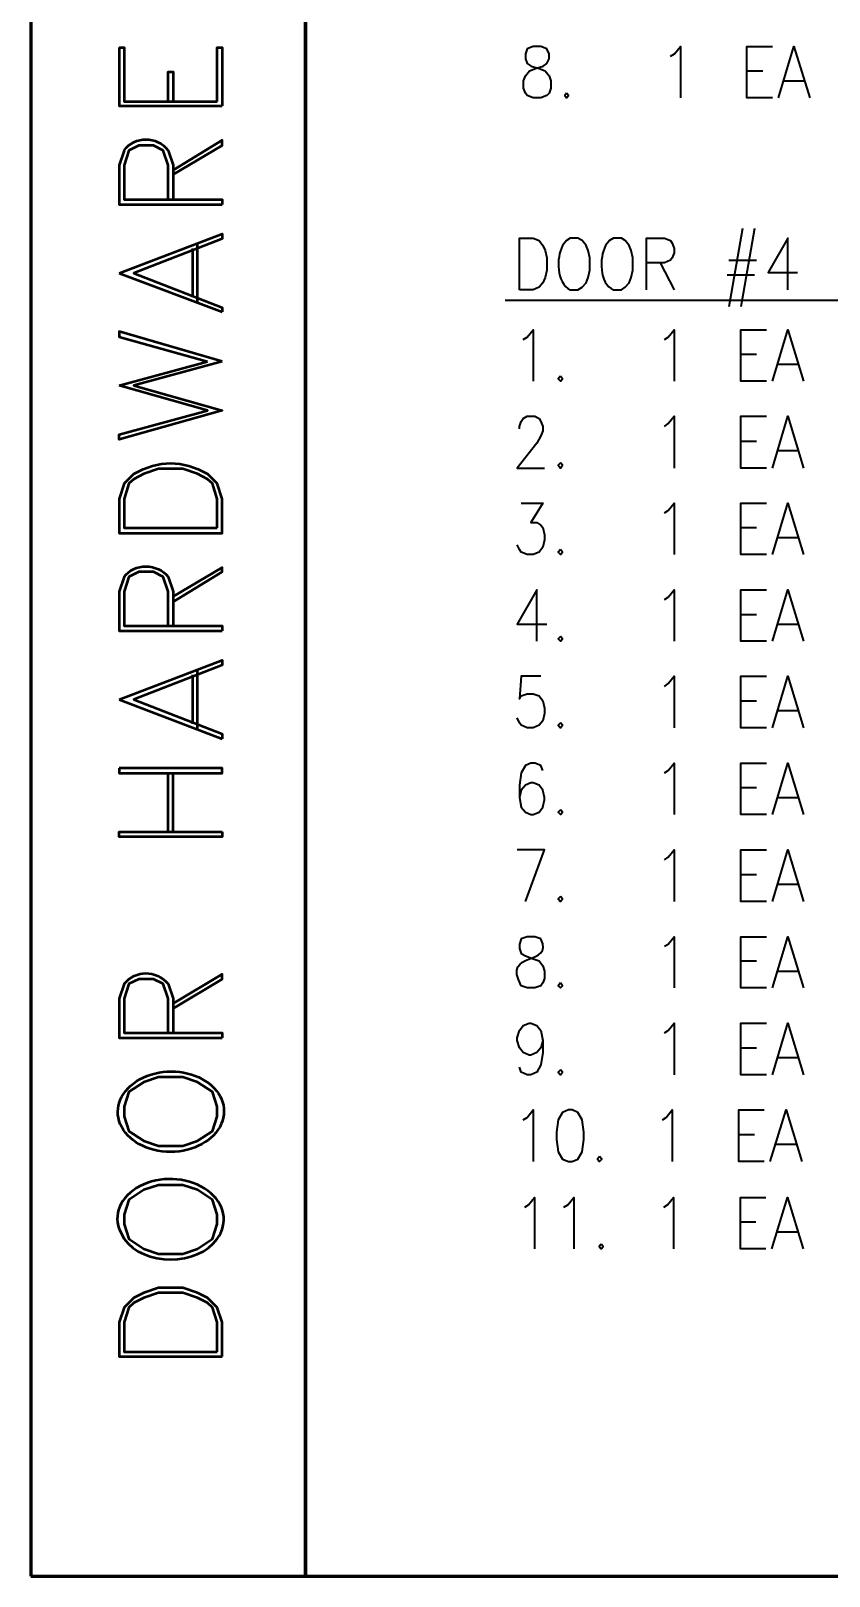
# Model space of a CAD drawing. Header units: inches. Extents: x 5 to 516, y -193 to 129.
# Drawn here: x 155.79 to 161.6, y -122.96 to -111.71 of the extents above; entities that cross this region are included whole.
import ezdxf

# ---------------------------------------------------------------- set-up
doc = ezdxf.new("R2010")
doc.units = ezdxf.units.IN
doc.header["$MEASUREMENT"] = 0
doc.layers.add('PDF3_Geometry', color=7, linetype='Continuous')

msp = doc.modelspace()

# ---------------------------------------------------------------- linework, layer by layer
at = {"layer": 'PDF3_Geometry', "lineweight": 60}
for points in [[(290.7799874, -122.9609644), (290.7799874, -32.9700706), (155.7886422, -32.9700706), (155.7886422, -122.9609644)], [(155.7886388, -122.9609678), (290.779984, -122.9609678)]]:
    msp.add_lwpolyline(points, dxfattribs=at)
at = {"layer": 'PDF3_Geometry', "lineweight": 70}
msp.add_lwpolyline([(157.7885106, -77.8671928), (157.7885106, -122.9609678)], dxfattribs=at)
at = {"layer": 'PDF3_Geometry', "lineweight": 50}
for points in [[(156.4319303, -111.8283486), (156.4685947, -111.8283486), (156.4685947, -112.2216568), (157.1452179, -112.2216568)], [(156.4319352, -111.8283481), (156.4319352, -112.2549874), (157.1818871, -112.2549874)], [(157.1452277, -112.2216568), (157.1452277, -111.8283486), (157.181892, -111.8283486), (157.181892, -112.2549879)], [(156.7885747, -112.2216568), (156.7885747, -112.005004), (156.825239, -112.005004), (156.825239, -112.2216568)], [(156.8252477, -112.7549554), (157.1818915, -112.5416357), (157.1818915, -112.5049714), (156.8252477, -112.7216242)], [(156.4685995, -112.5783006), (156.4319352, -112.6849604), (156.4319352, -112.9716087), (157.1818871, -112.9716087)], [(156.7885741, -112.9349441), (156.7885741, -112.6849602), (156.7519098, -112.5783003), (156.6819143, -112.541636), (156.5752545, -112.541636), (156.5019259, -112.5783003), (156.4685947, -112.6849602), (156.4685947, -112.9349441), (157.1818823, -112.9349441), (157.1818823, -112.9716085)], [(156.788579, -112.5783006), (156.8252433, -112.6849604), (156.8252433, -112.9349444)], [(156.4319309, -113.4715766), (157.1818828, -113.1849283), (157.1818828, -113.2215926), (156.5385907, -113.4715766), (157.1818828, -113.7215606), (157.1818828, -113.7548918)], [(156.9685626, -113.6482315), (156.9685626, -113.2915877)], [(157.0018992, -113.6848961), (157.0018992, -113.2549236)], [(156.4319352, -113.4715766), (157.1818871, -113.7548918)], [(157.1818871, -114.1148683), (156.4319352, -113.8982155), (156.4319352, -113.9348798), (157.0752273, -114.1148683)], [(156.4319352, -114.2915237), (157.0752273, -114.1148684)], [(157.1818871, -114.1148687), (156.5385951, -114.291524), (157.1818871, -114.4715125), (156.4319352, -114.6848322), (156.4319352, -114.6481678), (157.0752273, -114.4715125), (156.4319352, -114.291524)], [(156.5385951, -114.9348162), (156.4685995, -115.0048117), (156.4319352, -115.1148047), (156.4319352, -115.3647887), (157.1818871, -115.3647887), (157.1818871, -115.1148047), (157.1452228, -115.0048117), (157.0752273, -114.9348162)], [(156.7885741, -116.0414115), (156.7885741, -115.7914276), (156.7519098, -115.6847677), (156.6819143, -115.6481034), (156.5752545, -115.6481034), (156.5019259, -115.6847677), (156.4685947, -115.7914276), (156.4685947, -116.0414115), (157.1818823, -116.0414115), (157.1818823, -116.0780759)], [(156.8252477, -115.8647566), (157.1818915, -115.6481038), (157.1818915, -115.6147726), (156.8252477, -115.8280923)], [(156.4685995, -115.6847679), (156.4319352, -115.7914278), (156.4319352, -116.0780761), (157.1818871, -116.0780761)], [(156.788579, -115.6847679), (156.8252433, -115.7914278), (156.8252433, -116.0414118)], [(156.4319309, -116.578044), (157.1818828, -116.2913957), (157.1818828, -116.32806), (156.5385907, -116.578044), (157.1818828, -116.828028), (157.1818828, -116.8646923)], [(156.9685626, -116.7546989), (156.9685626, -116.3980551)], [(157.0018992, -116.7913635), (157.0018992, -116.3647242)], [(156.4319352, -116.578044), (157.1818871, -116.8646923)], [(156.7885747, -117.5413154), (156.7885747, -117.1146761)], [(156.8252477, -117.5413154), (156.8252477, -117.1146761)], [(156.8252477, -118.8278998), (157.1818915, -118.6145801), (157.1818915, -118.5779158), (156.8252477, -118.7912354)], [(156.4685995, -118.6479111), (156.4319352, -118.7545709), (156.4319352, -119.0412192), (157.1818871, -119.0412192)], [(156.7885741, -119.0045547), (156.7885741, -118.7545707), (156.7519098, -118.6479109), (156.6819143, -118.6145797), (156.5752545, -118.6145797), (156.5019259, -118.6479109), (156.4685947, -118.7545707), (156.4685947, -119.0045547), (157.1818823, -119.0045547), (157.1818823, -119.041219)], [(156.788579, -118.6479111), (156.8252433, -118.7545709), (156.8252433, -119.0045549)], [(156.4319352, -120.4344633), (156.4685995, -120.5044588)]]:
    msp.add_lwpolyline(points, dxfattribs=at)
at = {"layer": 'PDF3_Geometry', "lineweight": 35}
for points in [[(159.4484112, -111.8216817), (159.4050807, -111.8383473), (159.3917482, -111.8750116), (159.3917482, -111.9116759), (159.4050807, -111.9450071), (159.4350787, -111.9650059), (159.4917418, -111.9816715), (159.5350723, -111.9983371), (159.5650704, -112.0350014), (159.5784029, -112.0716657), (159.5784029, -112.1249956), (159.5650704, -112.1616599), (159.5484048, -112.1783255), (159.5050742, -112.1949911), (159.4484112, -112.1949911), (159.4050807, -112.1783255), (159.3917482, -112.1616599), (159.3784157, -112.1249956), (159.3784157, -112.0716657), (159.3917482, -112.0350014), (159.4217463, -111.9983371), (159.4650768, -111.9816715), (159.5217398, -111.9650059), (159.5484048, -111.9450071), (159.5650704, -111.9116759), (159.5650704, -111.8750116), (159.5484048, -111.8383473), (159.5050742, -111.8216817)], [(159.6917224, -112.1616605), (159.67839, -112.1783261), (159.6917224, -112.1949917), (159.7050549, -112.1783261)], [(159.3484149, -113.5949021), (159.3484149, -113.2182596), (159.4484085, -113.2182596), (159.4917391, -113.2349252), (159.518404, -113.2715895), (159.5350696, -113.3082538), (159.5484021, -113.3615837), (159.5484021, -113.451578), (159.5350696, -113.5049079), (159.518404, -113.5415722), (159.4917391, -113.5749034), (159.4484085, -113.5949021)], [(159.6483902, -114.2215285), (159.6317247, -114.2415273), (159.6483902, -114.2581928), (159.6617227, -114.2415273)], [(159.6483902, -114.8548209), (159.6317247, -114.8714865), (159.6483902, -114.8914852), (159.6617227, -114.8714865)], [(159.6483902, -115.4847803), (159.6317247, -115.504779), (159.6483902, -115.5214446), (159.6617227, -115.504779)], [(159.6483902, -116.1180736), (159.6317247, -116.1347392), (159.6483902, -116.1514048), (159.6617227, -116.1347392)], [(159.6483902, -116.748033), (159.6317247, -116.7646986), (159.6483902, -116.7846973), (159.6617227, -116.7646986)], [(159.6483902, -117.3813254), (159.6317247, -117.397991), (159.6483902, -117.4146566), (159.6617227, -117.397991)], [(159.6483902, -118.0112856), (159.6317247, -118.0279512), (159.6483902, -118.0479499), (159.6617227, -118.0279512)], [(159.6483902, -118.641245), (159.6317247, -118.6612437), (159.6483902, -118.6779093), (159.6617227, -118.6612437)], [(159.6483902, -119.2745374), (159.6317247, -119.291203), (159.6483902, -119.3112017), (159.6617227, -119.291203)], [(159.7050544, -119.5645189), (159.6617238, -119.5845176), (159.6317257, -119.6378475), (159.6183933, -119.7278418), (159.6183933, -119.7811717), (159.6317257, -119.8711659), (159.6617238, -119.9244958), (159.7050544, -119.9411614), (159.7317193, -119.9411614), (159.7750499, -119.9244958), (159.805048, -119.8711659), (159.8183804, -119.7811717), (159.8183804, -119.7278418), (159.805048, -119.6378475), (159.7750499, -119.5845176), (159.7317193, -119.5645189)], [(159.9317108, -119.9044968), (159.9183784, -119.9244955), (159.9317108, -119.9411611), (159.9483764, -119.9244955)], [(159.9450428, -120.544456), (159.9283772, -120.5611216), (159.9450428, -120.5777872), (159.9583753, -120.5611216)]]:
    msp.add_lwpolyline(points, close=True, dxfattribs=at)
for points in [[(160.4483471, -111.8916778), (160.4783452, -111.8750122), (160.5216757, -111.8216823), (160.5216757, -112.1949917)], [(161.1916339, -112.1949912), (161.0049792, -112.1949912), (161.0049792, -111.8216818), (161.1916339, -111.8216818)], [(161.2349584, -112.1949912), (161.3482845, -111.8216818), (161.4649437, -112.1949912)], [(161.0049792, -111.9983375), (161.1216383, -111.9983375)], [(161.2782906, -112.0716657), (161.4216148, -112.0716657)], [(160.9749789, -113.1482636), (160.8749853, -113.7182271)], [(161.0616433, -113.1482636), (160.9616497, -113.7182271)], [(159.7183863, -113.5949013), (159.7750493, -113.5949013), (159.8050474, -113.5749026), (159.8350455, -113.5415714), (159.848378, -113.5049071), (159.8617104, -113.4515772), (159.8617104, -113.361583), (159.848378, -113.308253), (159.8350455, -113.2715887), (159.8050474, -113.2349244), (159.7750493, -113.2182588), (159.7183863, -113.2182588), (159.6917213, -113.2349244), (159.6617233, -113.2715887)], [(160.03503, -113.5949013), (160.091693, -113.5949013), (160.1183579, -113.5749026), (160.148356, -113.5415714), (160.1616885, -113.5049071), (160.175021, -113.4515772), (160.175021, -113.361583), (160.1616885, -113.308253), (160.148356, -113.2715887), (160.1183579, -113.2349244), (160.091693, -113.2182588), (160.03503, -113.2182588), (160.0050319, -113.2349244), (159.9750338, -113.2715887)], [(160.2750184, -113.5949021), (160.2750184, -113.2182596), (160.40501, -113.2182596), (160.4483406, -113.2349252), (160.4616731, -113.2549239), (160.4750055, -113.2915882), (160.4750055, -113.3249194), (160.4616731, -113.3615837), (160.4483406, -113.3782493), (160.40501, -113.3982481), (160.2750184, -113.3982481)], [(161.3049545, -113.5949013), (161.3049545, -113.2182588), (161.1616304, -113.4682428), (161.37495, -113.4682428)], [(160.3750147, -113.3982476), (160.4750083, -113.5949016)], [(160.8749826, -113.3782488), (161.0749698, -113.3782488)], [(160.8616507, -113.4849086), (161.0616379, -113.4849086)], [(159.2450822, -113.6682303), (164.6580686, -113.6682303)], [(159.3750788, -113.9548788), (159.4050769, -113.9382132), (159.4484074, -113.8848833), (159.4484074, -114.2581927)], [(160.4050149, -113.9548788), (160.4316799, -113.9382132), (160.4750104, -113.8848833), (160.4750104, -114.2581927)], [(161.1483017, -114.2581922), (160.961647, -114.2581922), (160.961647, -113.8848828), (161.1483017, -113.8848828)], [(161.1916263, -114.2581922), (161.3049523, -113.8848828), (161.4182784, -114.2581922)], [(160.961647, -114.0615385), (161.074973, -114.0615385)], [(161.2316221, -114.1348667), (161.3749462, -114.1348667)], [(159.3484149, -114.604837), (159.3484149, -114.5881714), (159.3617474, -114.551507), (159.3750799, -114.5315083), (159.4050779, -114.5148427), (159.461741, -114.5148427), (159.4917391, -114.5315083), (159.5050715, -114.551507), (159.518404, -114.5881714), (159.518404, -114.6215025), (159.5050715, -114.6581669), (159.4750735, -114.7114968), (159.3317493, -114.8914852), (159.5317365, -114.8914852)], [(160.4050149, -114.5881712), (160.4316799, -114.5681725), (160.4750104, -114.5148426), (160.4750104, -114.8914851)], [(161.1483017, -114.8914854), (160.961647, -114.8914854), (160.961647, -114.5148429), (161.1483017, -114.5148429)], [(161.1916263, -114.8914854), (161.3049523, -114.5148429), (161.4182784, -114.8914854)], [(160.961647, -114.6948309), (161.074973, -114.6948309)], [(161.2316221, -114.764827), (161.3749462, -114.764827)], [(159.3617468, -115.1481354), (159.5184035, -115.1481354), (159.4317424, -115.2881264), (159.4750729, -115.2881264), (159.505071, -115.3081251), (159.5184035, -115.3247907), (159.5317359, -115.3781206), (159.5317359, -115.414785), (159.5184035, -115.4681149), (159.4917385, -115.5047792), (159.448408, -115.5214448), (159.4050774, -115.5214448), (159.3617468, -115.5047792), (159.3484144, -115.4847805), (159.3317488, -115.4514493)], [(160.4050149, -115.2181306), (160.4316799, -115.201465), (160.4750104, -115.1481351), (160.4750104, -115.5214445)], [(161.1483017, -115.5214449), (160.961647, -115.5214449), (160.961647, -115.1481355), (161.1483017, -115.1481355)], [(161.1916263, -115.5214449), (161.3049523, -115.1481355), (161.4182784, -115.5214449)], [(160.961647, -115.3247912), (161.074973, -115.3247912)], [(161.2316221, -115.3981194), (161.3749462, -115.3981194)], [(159.4750751, -116.1514042), (159.4750751, -115.7780948), (159.3317509, -116.0280788), (159.5484037, -116.0280788)], [(160.4050149, -115.8480908), (160.4316799, -115.8314252), (160.4750104, -115.7780953), (160.4750104, -116.1514047)], [(161.1483017, -116.1514043), (160.961647, -116.1514043), (160.961647, -115.7780949), (161.1483017, -115.7780949)], [(161.1916263, -116.1514043), (161.3049523, -115.7780949), (161.4182784, -116.1514043)], [(160.961647, -115.9580836), (161.074973, -115.9580836)], [(161.2316221, -116.0280788), (161.3749462, -116.0280788)], [(159.5050753, -116.408055), (159.3617512, -116.408055), (159.3484187, -116.5713779), (159.3617512, -116.5513792), (159.4050817, -116.5347136), (159.4484123, -116.5347136), (159.4917428, -116.5513792), (159.5184078, -116.5880435), (159.5317403, -116.6413734), (159.5317403, -116.6780377), (159.5184078, -116.7313677), (159.4917428, -116.7646988), (159.4484123, -116.7846976), (159.4050817, -116.7846976), (159.3617512, -116.7646988), (159.3484187, -116.7480332), (159.3317531, -116.7113689)], [(160.4050149, -116.4813832), (160.4316799, -116.4613845), (160.4750104, -116.4080546), (160.4750104, -116.7846971)], [(161.1483017, -116.7846975), (160.961647, -116.7846975), (160.961647, -116.408055), (161.1483017, -116.408055)], [(161.1916263, -116.7846975), (161.3049523, -116.408055), (161.4182784, -116.7846975)], [(160.961647, -116.588043), (161.074973, -116.588043)], [(161.2316221, -116.658039), (161.3749462, -116.658039)], [(159.5184073, -117.0946777), (159.5050748, -117.0580134), (159.4617442, -117.0413478), (159.4317462, -117.0413478), (159.3917487, -117.0580134), (159.3617506, -117.1113433), (159.3484182, -117.2013376), (159.3484182, -117.2913318), (159.3617506, -117.3613273), (159.3917487, -117.3979916), (159.4317462, -117.4146572), (159.4484118, -117.4146572), (159.4917423, -117.3979916), (159.5184073, -117.3613273), (159.5317397, -117.3079974), (159.5317397, -117.2913318), (159.5184073, -117.2380019), (159.4917423, -117.2013376), (159.4484118, -117.184672), (159.4317462, -117.184672), (159.3917487, -117.2013376), (159.3617506, -117.2380019), (159.3484182, -117.2913318)], [(160.4050149, -117.1113426), (160.4316799, -117.094677), (160.4750104, -117.0413471), (160.4750104, -117.4146565)], [(161.1483017, -117.4146569), (160.961647, -117.4146569), (160.961647, -117.0413475), (161.1483017, -117.0413475)], [(161.1916263, -117.4146569), (161.3049523, -117.0413475), (161.4182784, -117.4146569)], [(160.961647, -117.2180024), (161.074973, -117.2180024)], [(161.2316221, -117.2913314), (161.3749462, -117.2913314)], [(159.3917471, -118.0479493), (159.5317381, -117.6713068), (159.3317509, -117.6713068)], [(160.4050149, -117.7446359), (160.4316799, -117.7246372), (160.4750104, -117.6713073), (160.4750104, -118.0479498)], [(161.1483017, -118.0479493), (160.961647, -118.0479493), (160.961647, -117.6713068), (161.1483017, -117.6713068)], [(161.1916263, -118.0479493), (161.3049523, -117.6713068), (161.4182784, -118.0479493)], [(160.961647, -117.8512956), (161.074973, -117.8512956)], [(161.2316221, -117.9212908), (161.3749462, -117.9212908)], [(159.5050726, -118.3212657), (159.4617421, -118.3046001), (159.405079, -118.3046001), (159.3617485, -118.3212657), (159.348416, -118.35793), (159.348416, -118.3912612), (159.3617485, -118.4279255), (159.3917465, -118.4445911), (159.4484096, -118.4645898), (159.4917401, -118.4812554), (159.5184051, -118.5179197), (159.5317376, -118.5545841), (159.5317376, -118.607914), (159.5184051, -118.6412452), (159.5050726, -118.6612439), (159.4617421, -118.6779095), (159.405079, -118.6779095), (159.3617485, -118.6612439)], [(160.4050149, -118.3745953), (160.4316799, -118.3579297), (160.4750104, -118.3045998), (160.4750104, -118.6779092)], [(161.1483017, -118.6779096), (160.961647, -118.6779096), (160.961647, -118.3046002), (161.1483017, -118.3046002)], [(161.1916263, -118.6779096), (161.3049523, -118.3046002), (161.4182784, -118.6779096)], [(160.961647, -118.481255), (161.074973, -118.481255)], [(161.2316221, -118.5545841), (161.3749462, -118.5545841)], [(159.5184073, -119.061218), (159.5050748, -119.1145479), (159.4750767, -119.1478791), (159.4317462, -119.1678778), (159.4184137, -119.1678778), (159.3750831, -119.1478791), (159.3484182, -119.1145479), (159.3317526, -119.061218), (159.3317526, -119.0412193), (159.3484182, -118.9878893), (159.3750831, -118.951225), (159.4184137, -118.9345594), (159.4317462, -118.9345594), (159.4750767, -118.951225), (159.5050748, -118.9878893), (159.5184073, -119.061218), (159.5184073, -119.1478791), (159.5050748, -119.2378733), (159.4750767, -119.2912032), (159.4317462, -119.3112019), (159.4050812, -119.3112019), (159.3617506, -119.2912032), (159.3484182, -119.2545389)], [(160.4050149, -119.0045547), (160.4316799, -118.9878891), (160.4750104, -118.9345592), (160.4750104, -119.3112017)], [(161.1483017, -119.3112019), (160.961647, -119.3112019), (160.961647, -118.9345594), (161.1483017, -118.9345594)], [(161.1916263, -119.3112019), (161.3049523, -118.9345594), (161.4182784, -119.3112019)], [(160.961647, -119.1145483), (161.074973, -119.1145483)], [(161.2316221, -119.1845435), (161.3749462, -119.1845435)], [(159.3750788, -119.6378479), (159.4050769, -119.6211823), (159.4484074, -119.5645193), (159.4484074, -119.9411618)], [(160.391683, -119.6378479), (160.4183479, -119.6211823), (160.4616785, -119.5645193), (160.4616785, -119.9411618)], [(161.1316366, -119.9411613), (160.948315, -119.9411613), (160.948315, -119.5645188), (161.1316366, -119.5645188)], [(161.174958, -119.9411613), (161.2916171, -119.5645188), (161.4049432, -119.9411613)], [(160.948315, -119.7445077), (161.0616411, -119.7445077)], [(161.2182901, -119.8145029), (161.3616143, -119.8145029)], [(159.3884107, -120.2744733), (159.4150757, -120.2578077), (159.4584062, -120.2044778), (159.4584062, -120.5777872)], [(159.6717313, -120.2744733), (159.7017294, -120.2578077), (159.7450599, -120.2044778), (159.7450599, -120.5777872)], [(160.4016785, -120.2744733), (160.4283435, -120.2578077), (160.4716741, -120.2044778), (160.4716741, -120.5777872)], [(161.1449653, -120.5777876), (160.9583106, -120.5777876), (160.9583106, -120.2044782), (161.1449653, -120.2044782)], [(161.1882899, -120.5777876), (161.301616, -120.2044782), (161.414942, -120.5777876)], [(160.9583106, -120.381133), (161.0716367, -120.381133)], [(161.2282993, -120.4544621), (161.3716234, -120.4544621)]]:
    msp.add_lwpolyline(points, dxfattribs=at)
at = {"layer": 'PDF3_Geometry', "lineweight": 50}
for points in [[(157.1452179, -115.3281241), (157.1452179, -115.1148045), (157.1118867, -115.0048115), (157.0752224, -114.9714803), (157.0018938, -114.934816), (156.895234, -114.8981517), (156.7185786, -114.8981517), (156.6119188, -114.934816), (156.5385902, -114.9714803), (156.5019259, -115.0048115), (156.4685947, -115.1148045), (156.4685947, -115.3281241)], [(156.4319352, -117.078012), (156.4319352, -117.1146763), (157.1818871, -117.1146763), (157.1818871, -117.078012)], [(157.1818871, -117.5413156), (157.1818871, -117.5779799), (156.4319352, -117.5779799), (156.4319352, -117.5413156)], [(156.4685947, -119.6145162), (156.5019259, -119.721176), (156.6119188, -119.7911715), (156.7185786, -119.8278359), (156.895234, -119.8278359), (157.0018938, -119.7911715), (157.1118867, -119.721176), (157.1452179, -119.6145162), (157.1452179, -119.5411876), (157.1118867, -119.4345277), (157.0018938, -119.3645322), (156.895234, -119.3278679), (156.7185786, -119.3278679), (156.6119188, -119.3645322), (156.5019259, -119.4345277), (156.4685947, -119.5411876)], [(156.4685947, -120.3977988), (156.5019259, -120.5044586), (156.6119188, -120.5777873), (156.7185786, -120.6144516), (156.895234, -120.6144516), (157.0018938, -120.5777873), (157.1118867, -120.5044586), (157.1452179, -120.3977988), (157.1452179, -120.3278033), (157.1118867, -120.2211435), (157.0018938, -120.1478148), (156.895234, -120.1144836), (156.7185786, -120.1144836), (156.6119188, -120.1478148), (156.5019259, -120.2211435), (156.4685947, -120.3278033)], [(157.1818871, -121.3610702), (157.1818871, -121.1110862), (157.1452228, -121.0044264), (157.0752273, -120.9344309), (157.0018987, -120.8977665), (156.8952389, -120.8611022), (156.7185835, -120.8611022), (156.6119237, -120.8977665), (156.5385951, -120.9344309), (156.4685995, -121.0044264), (156.4319352, -121.1110862), (156.4319352, -121.3610702)], [(157.1452179, -121.3277395), (157.1452179, -121.1110867), (157.1118867, -121.0044269), (157.0752224, -120.9710957), (157.0018938, -120.9344314), (156.895234, -120.8977671), (156.7185786, -120.8977671), (156.6119188, -120.9344314), (156.5385902, -120.9710957), (156.5019259, -121.0044269), (156.4685947, -121.1110867), (156.4685947, -121.3277395)]]:
    msp.add_lwpolyline(points, close=True, dxfattribs=at)
for centre, major_axis, ratio, start_param, end_param in [((156.8087449, -119.5788472), (0.3868402, 0.0062535), 0.7575425612, 3.3578885356, 9.6410738428), ((156.8062587, -120.3603879), (-0.3880363, 0.0063085), 0.7496680167, 2.6452729915, 6.5622853905)]:
    msp.add_ellipse(centre, major_axis=major_axis, ratio=ratio, start_param=start_param, end_param=end_param, dxfattribs=at)
for points in [[(156.4685995, -112.5783006), (156.5442614, -112.4715852), (156.7064176, -112.4704741), (156.788579, -112.5783006)], [(156.5385951, -114.9348162), (156.7215833, -114.8298785), (156.892239, -114.8298785), (157.0752273, -114.9348162)], [(156.4685995, -115.6847679), (156.5364841, -115.5817746), (156.7178058, -115.5843299), (156.788579, -115.6847679)], [(156.4685995, -118.6479111), (156.5552607, -118.5444177), (156.6972515, -118.5449177), (156.788579, -118.6479111)], [(156.4685995, -120.5044588), (156.6055908, -120.7045016), (157.0082316, -120.7045016), (157.1452228, -120.5044588)]]:
    msp.add_open_spline(points, degree=3, dxfattribs=at)
at = {"layer": 'PDF3_Geometry', "lineweight": 35}
for points in [[(159.6617233, -113.2715887), (159.6170039, -113.3640828), (159.6148374, -113.5396271), (159.7183863, -113.5949013)], [(159.9750338, -113.2715887), (159.9304256, -113.3613607), (159.9278146, -113.54696), (160.03503, -113.5949013)], [(159.3617485, -118.6612439), (159.2177577, -118.3962053), (159.604344, -118.5246971), (159.5050726, -118.3212657)]]:
    msp.add_open_spline(points, degree=3, dxfattribs=at)

doc.saveas('drawing.dxf')
